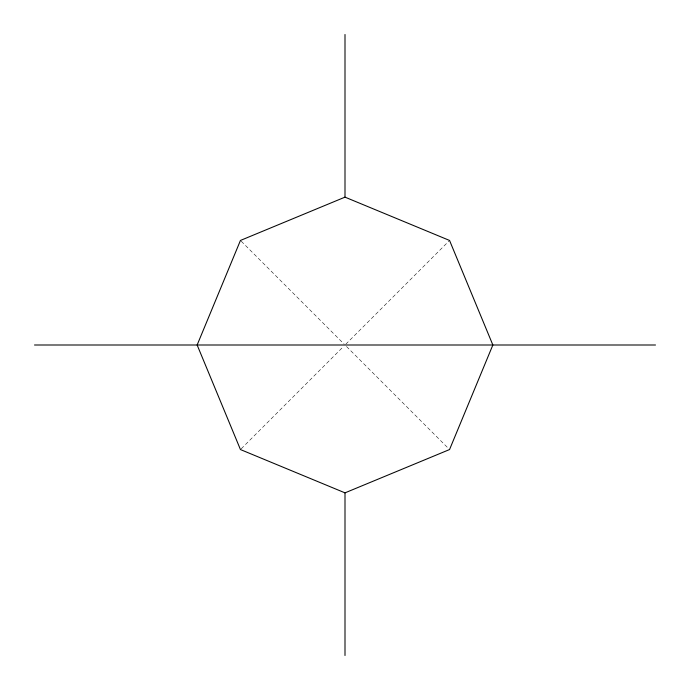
<?xml version="1.0" encoding="UTF-8"?>
<svg xmlns="http://www.w3.org/2000/svg" width="690" height="690" viewBox="0 0 690 690"><rect width="100%" height="100%" fill="white"/><g stroke="black" fill="none" stroke-linecap="round" stroke-linejoin="round"><path stroke-width="0.52" stroke-dasharray="3.45 2.59" d="M241.207 448.793L343.482 346.518M345.759 344.241L448.793 241.207M241.207 241.207L344.241 344.241M346.518 346.518L448.793 448.793"/><path stroke-width="1.03" d="M345 197.142L240.448 240.448L197.142 345L240.448 449.552L345 492.858L449.552 449.552L492.858 345L449.552 240.448L345 197.142L345 34.5M34.5 345L655.5 345M345 492.858L345 655.5"/></g></svg>
